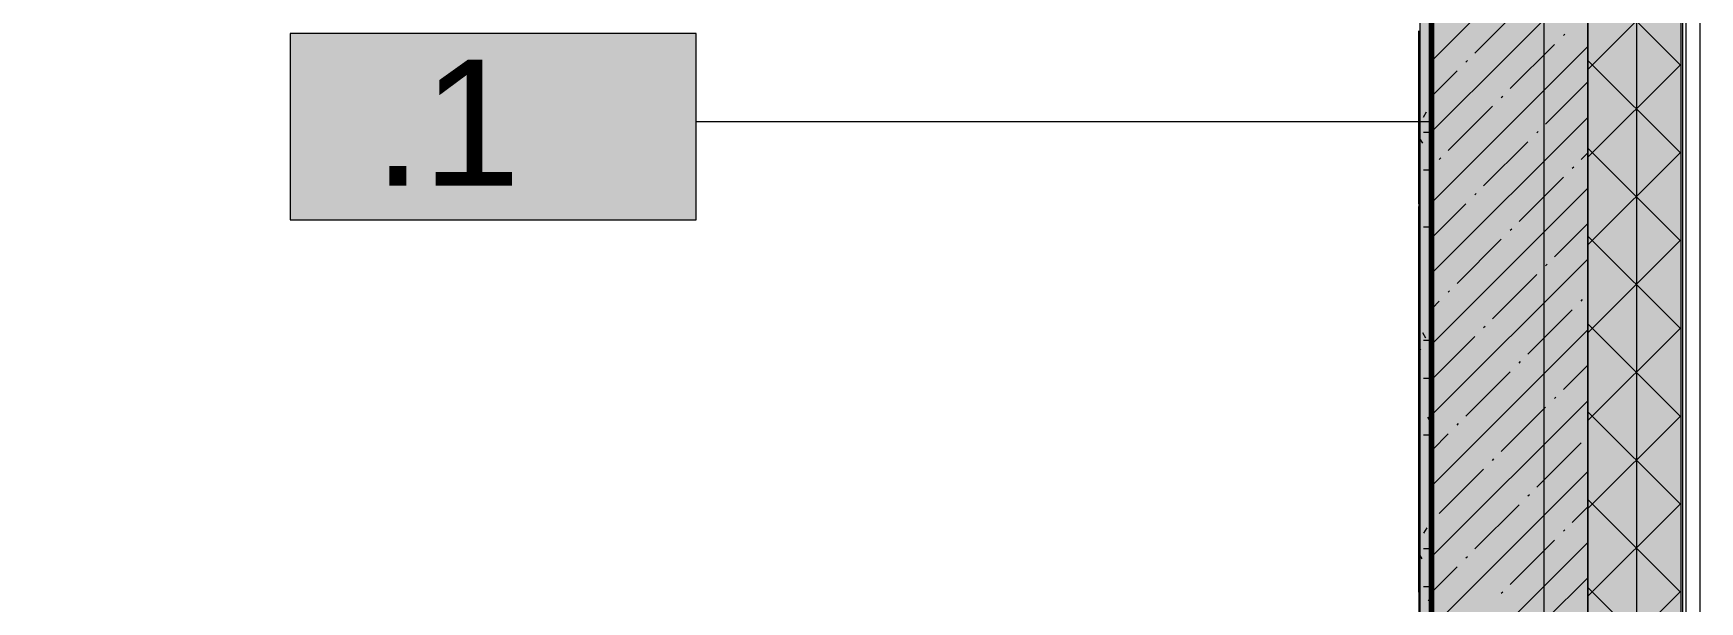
# Model space of a CAD drawing. Header units: millimetres. Extents: x -3817 to 677485, y -22715 to 103890.
# Drawn here: x 122823 to 125504, y 6916 to 7831 of the extents above; entities that cross this region are included whole.
import ezdxf

# ---------------------------------------------------------------- set-up
doc = ezdxf.new("R2010")
doc.units = ezdxf.units.MM
doc.layers.add('PDF _Геометрия', color=7, linetype='Continuous', true_color=0x1d1d1d)
doc.layers.add('PDF _Сплошная заливка', color=7, linetype='Continuous', true_color=0xffffff)
doc.layers.add('PDF _Текст', color=7, linetype='Continuous')
doc.styles.add('PDF GOST-Common', font='arial.ttf')

msp = doc.modelspace()

# ---------------------------------------------------------------- hatches: boundary and pattern name
at = {"layer": 'PDF _Сплошная заливка', "transparency": 33554559}
h = msp.add_hatch(color=256, dxfattribs=at)
h.paths.add_polyline_path([(125323.6, 1661.3), (125473.6, 1661.3), (125473.6, 9611.4), (125323.6, 9611.4), (125323.6, 1811.4)], flags=0)
h.paths.add_polyline_path([(125473.6, 10811.4), (125473.6, 12731.3), (125323.6, 12731.3), (125323.6, 10811.4), (125358, 10811.4)], flags=0)
h.paths.add_polyline_path([(125473.6, 15031.3), (125473.6, 15581.3), (125323.6, 15581.3), (125323.6, 15031.3), (125358, 15031.3)], flags=0)
h.paths.add_polyline_path([(125323.6, 17131.3), (125473.6, 17131.3), (125473.6, 23461.3), (125323.6, 23461.3), (125323.6, 19182.4)], flags=0)
h = msp.add_hatch(color=256, dxfattribs=at)
h.paths.add_polyline_path([(125053.6, 2411.4), (125073.6, 2411.4), (125073.6, 9611.4), (125053.6, 9611.4), (125053.6, 2431.3)], flags=0)
h.paths.add_polyline_path([(125053.6, 10811.4), (125073.6, 10811.4), (125073.6, 11891.3), (125053.6, 11891.3), (125053.6, 11266)], flags=0)
msp.add_hatch(color=256, dxfattribs=at).paths.add_polyline_path([(125323.6, 1811.4), (125323.6, 9611.4), (125271.6, 9611.4), (125271.6, 9631.4), (125073.6, 9631.4), (125073.6, 1811.4)])

# ---------------------------------------------------------------- linework, layer by layer
at = {"layer": 'PDF _Геометрия', "color": 9, "lineweight": 9, "true_color": 0xc0c0c0}
for points in [[(125481.6, 12731.3), (125503.6, 12731.3), (125503.6, 1631.3), (125323.6, 1631.3), (109723.6, 1631.3), (109723.6, 1653.3)], [(125073.6, 1811.4), (125323.6, 1811.4), (125323.6, 9611.4), (125271.6, 9611.4), (125323.6, 9611.4), (125323.6, 10811.4)], [(125271.6, 9611.4), (125271.6, 9631.4), (125073.6, 9631.4), (125073.6, 9611.4), (125053.6, 9611.4), (125053.6, 2431.3), (124713.6, 2431.3), (124693.6, 2431.3)], [(123722.6, 2061.3), (123973.6, 2061.3), (123973.6, 2011.3), (123773.6, 2011.3), (123773.6, 1811.4), (123773.6, 1653.3), (125323.6, 1653.3), (125476.6, 1653.3), (125481.6, 1653.3), (125481.6, 9611.4), (125323.6, 9611.4), (125323.6, 1811.4), (123973.6, 1811.4)], [(125073.6, 9611.4), (125073.6, 9612.4), (125072.6, 9612.4), (125072.6, 2432.4)], [(125051.6, 7556.4), (125051.6, 7559), (125051.6, 7562.4), (125051.6, 7566.5), (125051.6, 7571.2), (125051.6, 7576.5), (125051.6, 7582.3), (125051.6, 7588.5), (125051.6, 7595.2), (125051.6, 7602.2), (125051.6, 7609.5), (125051.6, 7617), (125051.6, 7624.7), (125051.6, 7632.7), (125051.6, 7640.9), (125051.6, 7649.3), (125051.6, 7658), (125051.6, 7667), (125051.6, 7676.2), (125051.6, 7685.7), (125051.6, 7695.4), (125051.6, 7705.4), (125051.6, 7715.6), (125051.6, 7725.9), (125051.6, 7736.3), (125051.6, 7746.6), (125051.6, 7756.8), (125051.6, 7766.8), (125051.6, 7776.5), (125051.6, 7785.8), (125051.6, 7794.6), (125051.6, 7802.9), (125051.6, 7810.5), (125051.6, 7817.4), (125051.6, 7823.8), (125051.6, 7829.6), (125051.6, 7835.1)], [(125052.6, 7835.1), (125052.6, 7829.6), (125052.6, 7823.8), (125052.6, 7817.4), (125052.6, 7810.5), (125052.6, 7802.9), (125052.6, 7794.6), (125052.6, 7785.8), (125052.6, 7776.5), (125052.6, 7766.8), (125052.6, 7756.8), (125052.6, 7746.6), (125052.6, 7736.3), (125052.6, 7725.9), (125052.6, 7715.6), (125052.6, 7705.4), (125052.6, 7695.4), (125052.6, 7685.7), (125052.6, 7676.2), (125052.6, 7667), (125052.6, 7658), (125052.6, 7649.3), (125052.6, 7640.9), (125052.6, 7632.7), (125052.6, 7624.7), (125052.6, 7617), (125052.6, 7609.5), (125052.6, 7602.2), (125052.6, 7595.2), (125052.6, 7588.5), (125052.6, 7582.3), (125052.6, 7576.5), (125052.6, 7571.2), (125052.6, 7566.5), (125052.6, 7562.4), (125052.6, 7559), (125052.6, 7556.4)], [(125051.6, 7614.1), (125051.6, 7599.6), (125051.6, 7585.5), (125051.6, 7571.7), (125051.6, 7558.2), (125051.6, 7544.8), (125051.6, 7531.7), (125051.6, 7518.6), (125051.6, 7505.6), (125051.6, 7492.7), (125051.6, 7479.8), (125051.6, 7467), (125051.6, 7454.2), (125051.6, 7441.4), (125051.6, 7428.6), (125051.6, 7415.7), (125051.6, 7402.7), (125051.6, 7389.6), (125051.6, 7376.4), (125051.6, 7363), (125051.6, 7349.3), (125051.6, 7335.4), (125051.6, 7321.2), (125051.6, 7306.6), (125051.6, 7291.5), (125051.6, 7275.1), (125051.6, 7256.9), (125051.6, 7236), (125051.6, 7211.8), (125051.6, 7183.5), (125051.6, 7150.5), (125051.6, 7111.9), (125051.6, 7093.6), (125051.6, 7077.4), (125051.6, 7063.1), (125051.6, 7050.3), (125051.6, 7038.9), (125051.6, 7028.4), (125051.6, 7018.8), (125051.6, 7009.6), (125051.6, 7000.7), (125051.6, 6991.9), (125051.6, 6983.3), (125051.6, 6975), (125051.6, 6967.1), (125051.6, 6959.6), (125051.6, 6952.5), (125051.6, 6946), (125051.6, 6940), (125051.6, 6934.5), (125051.6, 6929.4)], [(125052.6, 6929.4), (125052.6, 6934.5), (125052.6, 6940), (125052.6, 6946), (125052.6, 6952.5), (125052.6, 6959.6), (125052.6, 6967.1), (125052.6, 6975), (125052.6, 6983.3), (125052.6, 6991.9), (125052.6, 7000.7), (125052.6, 7009.6), (125052.6, 7018.8), (125052.6, 7028.4), (125052.6, 7038.9), (125052.6, 7050.3), (125052.6, 7063.1), (125052.6, 7077.4), (125052.6, 7093.6), (125052.6, 7111.9), (125052.6, 7150.5), (125052.6, 7183.5), (125052.6, 7211.8), (125052.6, 7236), (125052.6, 7256.9), (125052.6, 7275.1), (125052.6, 7291.5), (125052.6, 7306.6), (125052.6, 7321.2), (125052.6, 7335.4), (125052.6, 7349.3), (125052.6, 7363), (125052.6, 7376.4), (125052.6, 7389.6), (125052.6, 7402.7), (125052.6, 7415.7), (125052.6, 7428.6), (125052.6, 7441.4), (125052.6, 7454.2), (125052.6, 7467), (125052.6, 7479.8), (125052.6, 7492.7), (125052.6, 7505.6), (125052.6, 7518.6), (125052.6, 7531.7), (125052.6, 7544.8), (125052.6, 7558.2), (125052.6, 7571.7), (125052.6, 7585.5), (125052.6, 7599.6), (125052.6, 7614.1)], [(125051.6, 7533.9), (125051.6, 7466.6), (125051.6, 7390), (125051.6, 7304), (125051.6, 7208.5), (125051.6, 7103.7), (125051.6, 7252.2), (125051.6, 7405.8), (125051.6, 7438.3), (125051.6, 7466), (125051.6, 7489.3), (125051.6, 7508.5), (125051.6, 7523.8), (125051.6, 7535.6), (125051.6, 7544), (125051.6, 7549.4), (125051.6, 7552.4)], [(125052.6, 7552.4), (125052.6, 7549.4), (125052.6, 7544), (125052.6, 7535.6), (125052.6, 7523.8), (125052.6, 7508.5), (125052.6, 7489.3), (125052.6, 7466), (125052.6, 7438.3), (125052.6, 7405.8), (125052.6, 7252.2), (125052.6, 7103.7), (125052.6, 7208.5), (125052.6, 7304), (125052.6, 7390), (125052.6, 7466.6), (125052.6, 7533.9)], [(125051.6, 6931.1), (125051.6, 7028.7), (125051.6, 7132.8), (125051.6, 7243.3), (125051.6, 7360.3), (125051.6, 7411.7), (125051.6, 7456.2), (125051.6, 7493.8), (125051.6, 7524.5)], [(125052.6, 7524.5), (125052.6, 7493.8), (125052.6, 7456.2), (125052.6, 7411.7), (125052.6, 7360.3), (125052.6, 7243.3), (125052.6, 7132.8), (125052.6, 7028.7), (125052.6, 6931.1)]]:
    msp.add_lwpolyline(points, dxfattribs=at)
at = {"layer": 'PDF _Геометрия', "color": 7, "lineweight": 9}
for points in [[(123773.6, 1658.3), (125323.6, 1658.3), (125473.6, 1658.3), (125476.6, 1658.3), (125476.6, 9611.4)], [(123773.6, 1661.3), (125323.6, 1661.3), (125473.6, 1661.3), (125473.6, 9611.4)], [(123773.6, 1732.3), (125402.6, 1732.3), (125402.6, 9611.4)], [(125073.6, 2431.3), (125073.6, 2411.4), (125053.6, 2411.4), (124713.6, 2411.4), (125053.6, 2411.4), (125073.6, 2411.4), (125073.6, 9611.4), (125073.6, 2432.4), (125073.6, 9611.4)], [(125072.1, 7688.8), (123889.6, 7688.8)]]:
    msp.add_lwpolyline(points, dxfattribs=at)
at = {"layer": 'PDF _Геометрия', "color": 171, "lineweight": 70, "true_color": 0x8080ff}
msp.add_lwpolyline([(125072.6, 2432.4), (125072.6, 9612.4), (125071.6, 9612.4), (125071.6, 2432.4)], dxfattribs=at)
at = {"layer": 'PDF _Геометрия', "lineweight": 9}
for points in [[(125073.6, 7788), (125323.6, 8038)], [(125073.6, 7673.9), (125323.6, 7923.9)], [(125473.6, 7778.9), (125323.6, 7928.9)], [(125323.6, 7773.1), (125473.6, 7923.1)], [(125141.8, 7799.1), (125213, 7870.4)], [(125284.3, 7827.7), (125286.7, 7830)], [(125073.6, 7559.9), (125323.6, 7809.9)], [(125198.8, 7742.1), (125270.1, 7813.4)], [(125127.5, 7784.9), (125129.9, 7787.3)], [(125473.6, 7637.5), (125323.6, 7787.5)], [(125323.6, 7631.7), (125473.6, 7781.7)], [(125073.6, 7731), (125113.3, 7770.6)], [(125255.8, 7685.1), (125323.6, 7752.9)], [(125184.5, 7727.9), (125186.9, 7730.2)], [(125073.6, 7445.8), (125323.6, 7695.8)], [(125099, 7642.3), (125170.3, 7713.6)], [(125241.6, 7670.8), (125243.9, 7673.2)], [(125156, 7585.3), (125227.3, 7656.6)], [(125312.8, 7628.1), (125323.6, 7638.8)], [(125473.6, 7496.1), (125323.6, 7646.1)], [(125323.6, 7490.3), (125473.6, 7640.3)], [(125084.7, 7628.1), (125087.1, 7630.4)], [(125298.6, 7613.8), (125301, 7616.2)], [(125213, 7528.3), (125284.3, 7599.6)], [(125073.6, 7331.8), (125323.6, 7581.8)], [(125141.8, 7571), (125144.1, 7573.4)], [(125073.6, 7502.9), (125127.5, 7556.8)], [(125198.8, 7514), (125201.2, 7516.4)], [(125270.1, 7471.3), (125323.6, 7524.8)], [(125113.3, 7428.5), (125184.5, 7499.8)], [(125473.6, 7354.7), (125323.6, 7504.7)], [(125323.6, 7348.9), (125473.6, 7498.9)], [(125073.6, 7217.7), (125323.6, 7467.7)], [(125255.8, 7457), (125258.2, 7459.4)], [(125170.3, 7371.5), (125241.6, 7442.7)], [(125073.6, 7388.8), (125084.7, 7400)], [(125099, 7414.2), (125101.4, 7416.6)], [(125312.8, 7400), (125315.2, 7402.3)], [(125227.3, 7314.4), (125298.6, 7385.7)], [(125073.6, 7103.7), (125323.6, 7353.7)], [(125156, 7357.2), (125158.4, 7359.6)], [(125473.6, 7213.3), (125323.6, 7363.3)], [(125323.6, 7207.5), (125473.6, 7357.5)], [(125073.6, 7274.8), (125141.8, 7342.9)], [(125213, 7300.2), (125215.4, 7302.5)], [(125284.3, 7257.4), (125323.6, 7296.7)], [(125127.5, 7214.6), (125198.8, 7285.9)], [(125073.6, 6989.6), (125323.6, 7239.6)], [(125270.1, 7243.2), (125272.4, 7245.5)], [(125184.5, 7157.6), (125255.8, 7228.9)], [(125473.6, 7071.8), (125323.6, 7221.8)], [(125323.6, 7066), (125473.6, 7216)], [(125073.6, 7160.7), (125099, 7186.1)], [(125113.3, 7200.4), (125115.6, 7202.8)], [(125241.6, 7100.6), (125312.8, 7171.9)], [(125170.3, 7143.4), (125172.6, 7145.7)], [(125073.6, 6875.6), (125323.6, 7125.6)], [(125084.7, 7057.8), (125156, 7129.1)], [(125227.3, 7086.3), (125229.7, 7088.7)], [(125473.6, 6930.4), (125323.6, 7080.4)], [(125141.8, 7000.8), (125213, 7072.1)], [(125298.6, 7043.6), (125323.6, 7068.6)], [(125323.6, 6924.6), (125473.6, 7074.6)], [(125284.3, 7029.3), (125286.7, 7031.7)], [(125073.6, 6761.5), (125323.6, 7011.5)], [(125198.8, 6943.8), (125270.1, 7015.1)], [(125073.6, 6932.6), (125113.3, 6972.3)], [(125127.5, 6986.5), (125129.9, 6988.9)], [(125255.8, 6886.7), (125323.6, 6954.5)], [(125184.5, 6929.5), (125186.9, 6931.9)], [(125473.6, 6789), (125323.6, 6939)], [(125323.6, 6783.2), (125473.6, 6933.2)]]:
    msp.add_lwpolyline(points, dxfattribs=at)
at = {"layer": 'PDF _Геометрия', "color": 253, "lineweight": 9, "true_color": 0xaaaaaa}
msp.add_lwpolyline([(125253.6, 6359.5), (125253.6, 7947)], dxfattribs=at)
at = {"layer": 'PDF _Геометрия', "color": 7, "lineweight": 9}
msp.add_lwpolyline([(123889.6, 7830.7), (123236.5, 7830.7), (123236.5, 7530.7), (123889.6, 7530.7)], close=True, dxfattribs=at)
at = {"layer": 'PDF _Геометрия', "color": 253, "lineweight": 9, "true_color": 0x9b9b9b}
for points in [[(125054.1, 7722.1), (125053.6, 7722.9)], [(125063.9, 7704.1), (125058.8, 7695.4)], [(125059.2, 7672.1), (125069.2, 7672.1)], [(125058.2, 7654), (125053.6, 7662)], [(125073.6, 7659.9), (125070, 7653.7)], [(125059.2, 7611.1), (125069.2, 7611.1)], [(125073.6, 7566.4), (125072.4, 7568.3)], [(125059.2, 7519.7), (125069.2, 7519.7)], [(125073.6, 7477.1), (125073, 7476)], [(125063.3, 7340.3), (125058.3, 7349)], [(125054.6, 7322.3), (125053.6, 7320.5)], [(125059.2, 7336.8), (125069.2, 7336.8)], [(125059.2, 7275.8), (125069.2, 7275.8)], [(125071.5, 7204.2), (125066.5, 7212.9)], [(125073.6, 7233.2), (125071.9, 7230.3)], [(125059.2, 7184.4), (125069.2, 7184.4)], [(125064.7, 7034.9), (125059.6, 7026.2)], [(125059.2, 7001.5), (125069.2, 7001.5)], [(125057.4, 6984.9), (125053.6, 6991.4)], [(125059.2, 6940.6), (125069.2, 6940.6)], [(125071.7, 6925.2), (125066.7, 6916.5)]]:
    msp.add_lwpolyline(points, dxfattribs=at)
at = {"layer": 'PDF _Геометрия', "color": 9, "lineweight": 9, "true_color": 0xc0c0c0}
for points in [[(125052.6, 6929.4), (125052.6, 7614.1), (125051.6, 7614.1), (125051.6, 6929.4)], [(125052.6, 6368.3), (125052.6, 6931.1), (125051.6, 6931.1), (125051.6, 6368.3)]]:
    msp.add_lwpolyline(points, close=True, dxfattribs=at)
at = {"layer": 'PDF _Сплошная заливка', "lineweight": 9, "transparency": 33554559}
msp.add_solid([(123889.6, 7830.7), (123236.5, 7830.7), (123889.6, 7530.7), (123236.5, 7530.7)], dxfattribs=at)

# ---------------------------------------------------------------- texts
at = {"layer": 'PDF _Текст', "insert": (123291.3, 7687.3), "char_height": 203.2, "attachment_point": 4, "style": 'PDF GOST-Common'}
msp.add_mtext(' .1', dxfattribs=at)

doc.saveas('drawing.dxf')
